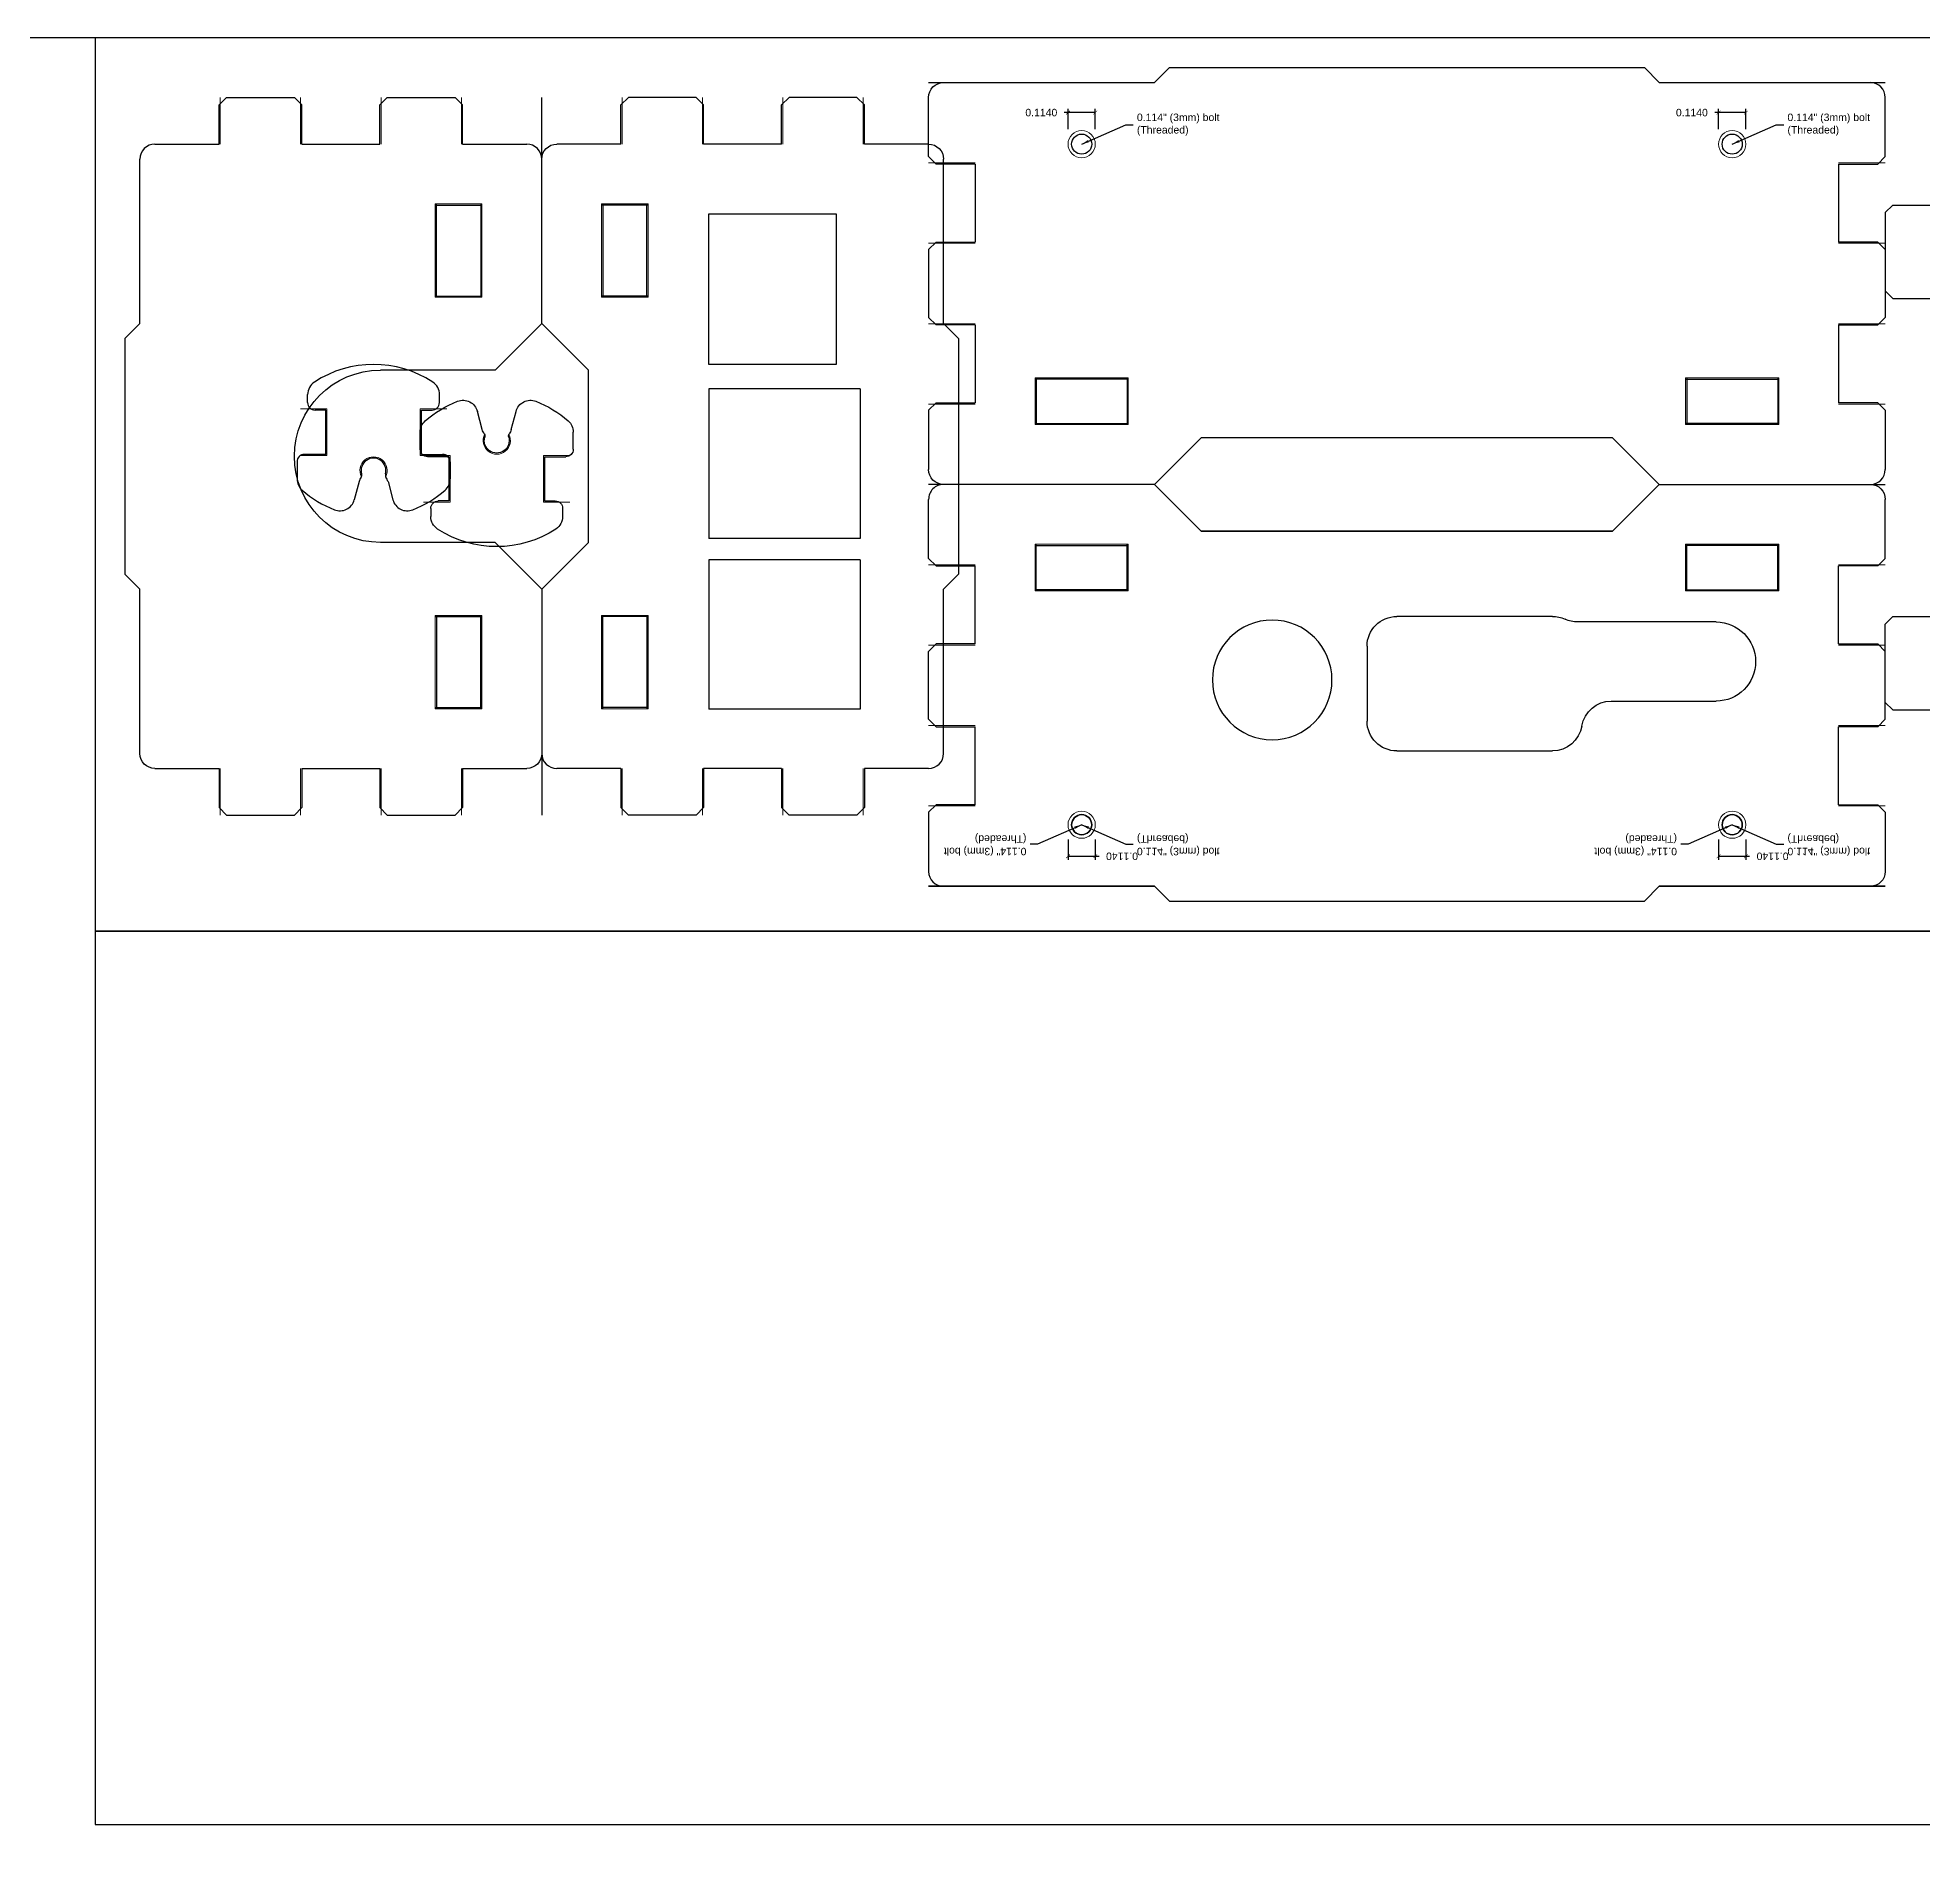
# Model space of a CAD drawing. Header units: inches. Extents: x -65 to 75, y -18 to 34.
# Drawn here: x 38.19 to 46.07, y -1.31 to 6.28 of the extents above; entities that cross this region are included whole.
import ezdxf

# ---------------------------------------------------------------- set-up
doc = ezdxf.new("R2010")
doc.units = ezdxf.units.IN
doc.header["$MEASUREMENT"] = 0
doc.layers.add('CUT', color=1, linetype='Continuous')
doc.layers.add('NOPLOT', color=40, linetype='Continuous', lineweight=5)
doc.styles.get("Standard").update_dxf_attribs({"font": 'arial.ttf'})
doc.dimstyles.get("Standard").update_dxf_attribs({"dimtxt": 0.18, "dimasz": 0.18, "dimexe": 0.18, "dimexo": 0.0625, "dimgap": 0.09, "dimtad": 0, "dimtih": 1, "dimtoh": 1, "dimdec": 4, "dimzin": 0, "dimdsep": 46, "dimtxsty": 'Standard', "dimcen": 0.09, "dimadec": 0, "dimazin": 0, "dimtfac": 1, "dimtdec": 4, "dimtofl": 0, "dimtmove": 0, "dimatfit": 3, "dimfxl": 1, "dimtolj": 1, "dimtzin": 0, "dimarcsym": 0})

# ---------------------------------------------------------------- blocks, each defined once
blk = doc.blocks.new('TabHole2')
for p, q in [((-0.195, 0.0925), (0.195, 0.0925)), ((-0.19, 0.0975), (-0.19, -0.0975)), ((0.19, 0.0975), (0.19, -0.0975)), ((0.195, -0.0925), (-0.195, -0.0925))]:
    blk.add_line(p, q)
at = {"layer": 'NOPLOT'}
for p, q in [((-0.195, 0.0975), (0.195, 0.0975)), ((-0.195, 0.0975), (-0.195, -0.0975)), ((0.195, 0.0975), (0.195, -0.0975)), ((0.195, -0.0975), (-0.195, -0.0975))]:
    blk.add_line(p, q, dxfattribs=at)
blk = doc.blocks.new('TabHole')
blk.add_blockref('TabHole2', (0, 0))
blk = doc.blocks.new('FootCurve')
for p, q in [((-1.14, 0.195), (-0.945, 0)), ((-0.945, 0), (0, 0))]:
    blk.add_line(p, q)
blk = doc.blocks.new('Serration_2')
for p, q in [((0, 1.6175), (0, 1.349)), ((0, 1.349), (0.16375, 1.349)), ((0.16375, 1.349), (0.195, 1.31775)), ((0.195, 1.31775), (0.195, 1.03425)), ((0.16375, 1.003), (0.195, 1.03425)), ((0, 1.003), (0, 0.677)), ((0, 1.003), (0.16375, 1.003)), ((0, 0.677), (0.16375, 0.677)), ((0.16375, 0.677), (0.195, 0.64575)), ((0.195, 0.64575), (0.195, 0.36225)), ((0, 0.331), (0, 0.0625)), ((0, 0.331), (0.16375, 0.331)), ((0.16375, 0.331), (0.195, 0.36225))]:
    blk.add_line(p, q)
for centre, start, end in [((-0.0625, 1.6175), 0, 90), ((-0.0625, 0.0625), 270, 0)]:
    blk.add_arc(centre, 0.0625, start, end)
at = {"layer": 'NOPLOT'}
for p, q in [((0, 1.344), (0.195, 1.344)), ((0, 1.008), (0.195, 1.008)), ((0, 0.672), (0.195, 0.672)), ((0, 0.336), (0.195, 0.336))]:
    blk.add_line(p, q, dxfattribs=at)
blk = doc.blocks.new('Back')
for p, q in [((-0.555, -0.0625), (-0.4925, 0)), ((-0.4925, 0), (0.4925, 0)), ((0.555, -0.0625), (0.4925, 0)), ((-0.555, -0.0625), (-1.2425, -0.0625)), ((1.2425, -0.0625), (0.555, -0.0625)), ((-0.36, -1.5475), (-0.36, -1.0682)), ((0.36, -1.5475), (0.36, -1.0682))]:
    blk.add_line(p, q)
for start, end in [(90, 180), (360, 90)]:
    blk.add_arc((0, -1.0682), 0.36, start, end)
at = {"xscale": -1}
for name, p in [('Serration_2', (-1.305, -1.7425)), ('TabHole', (-0.86, -1.395)), ('FootCurve', (-1.5, -1.7425))]:
    blk.add_blockref(name, p, dxfattribs=at)
for name, p in [('Serration_2', (1.305, -1.7425)), ('TabHole', (0.86, -1.395)), ('FootCurve', (1.5, -1.7425))]:
    blk.add_blockref(name, p)
blk = doc.blocks.new('Front')
for p, q in [((-0.555, -0.0625), (-1.2425, -0.0625)), ((-0.555, -0.0625), (-0.4925, 0)), ((-0.4925, 0), (0.4925, 0)), ((0.4925, 0), (0.555, -0.0625)), ((1.2425, -0.0625), (0.555, -0.0625)), ((-0.2815, -0.4114), (-0.2815, -1.0434)), ((0.3431, -0.4114), (0.3431, -1.0434)), ((0.4331, -0.4114), (0.4331, -1.0434)), ((-0.3839, -0.5119), (-0.3839, -1.0434)), ((-0.3839, -1.0434), (-1.0138, -1.0434)), ((-0.2815, -1.0434), (0.3431, -1.0434)), ((0.4331, -1.0434), (1.0577, -1.0434)), ((0.36, -1.5475), (-0.36, -1.5475))]:
    blk.add_line(p, q)
for points in [[(-0.2815, -0.4114), (0.3431, -0.4114)], [(0.4331, -0.4114), (1.0577, -0.4114), (1.0577, -1.0434)], [(-1.0138, -1.0434), (-1.0138, -0.5119), (-0.3839, -0.5119)]]:
    blk.add_lwpolyline(points)
at = {"xscale": -1}
for name, p in [('Serration_2', (-1.305, -1.7425)), ('TabHole', (-0.86, -1.395)), ('FootCurve', (-1.5, -1.7425))]:
    blk.add_blockref(name, p, dxfattribs=at)
for name, p in [('Serration_2', (1.305, -1.7425)), ('TabHole', (0.86, -1.395)), ('FootCurve', (1.5, -1.7425))]:
    blk.add_blockref(name, p)
blk = doc.blocks.new('Serration_3')
for p, q in [((0, 1.37025), (0, 1.6175)), ((-0.03125, 1.339), (0, 1.37025)), ((-0.195, 1.339), (-0.03125, 1.339)), ((-0.195, 1.339), (-0.195, 1.013)), ((-0.03125, 1.013), (-0.195, 1.013)), ((-0.03125, 1.013), (0, 0.98175)), ((0, 0.98175), (0, 0.69825)), ((-0.195, 0.667), (-0.03125, 0.667)), ((-0.195, 0.667), (-0.195, 0.341)), ((-0.03125, 0.667), (0, 0.69825)), ((-0.03125, 0.341), (-0.195, 0.341)), ((-0.03125, 0.341), (0, 0.30975)), ((0, 0.30975), (0, 0.0625))]:
    blk.add_line(p, q)
for centre, start, end in [((-0.0625, 1.6175), 0, 90), ((-0.0625, 0.0625), 270, 0)]:
    blk.add_arc(centre, 0.0625, start, end)
at = {"layer": 'NOPLOT'}
for p, q in [((-0.195, 1.344), (0, 1.344)), ((-0.195, 1.008), (0, 1.008)), ((-0.195, 0.672), (0, 0.672)), ((-0.195, 0.336), (0, 0.336))]:
    blk.add_line(p, q, dxfattribs=at)
blk = doc.blocks.new('_ArchTick')
at = {"color": 0, "linetype": 'ByBlock', "const_width": 0.15}
blk.add_lwpolyline([(-0.5, -0.5), (0.5, 0.5)], dxfattribs=at)
blk = doc.blocks.new('*D58')
at = {"layer": 'Defpoints', "color": 0, "transparency": 16777216}
for p in [(46.787, 17.3759), (46.787, 17.2441), (46.901, 17.2441)]:
    blk.add_point(p, dxfattribs=at)
at = {"layer": 'NOPLOT', "color": 0, "lineweight": -2, "transparency": 16777216}
for p, q in [((46.787, 17.3759), (46.7714, 17.3759)), ((46.787, 17.3066), (46.787, 17.3915)), ((46.901, 17.3759), (46.787, 17.3759)), ((46.901, 17.3066), (46.901, 17.3915))]:
    blk.add_line(p, q, dxfattribs=at)
at = {"layer": 'NOPLOT', "color": 0, "lineweight": -2, "transparency": 16777216, "xscale": 0.015625, "yscale": 0.015625, "zscale": 0.015625, "rotation": 180}
blk.add_blockref('_ArchTick', (46.787, 17.3759), dxfattribs=at)
at = {"layer": 'NOPLOT', "color": 0, "lineweight": -2, "transparency": 16777216, "xscale": 0.015625, "yscale": 0.015625, "zscale": 0.015625}
blk.add_blockref('_ArchTick', (46.901, 17.3759), dxfattribs=at)
at = {"layer": 'NOPLOT', "color": 0, "transparency": 16777216, "insert": (46.6753, 17.3759), "char_height": 0.03125, "attachment_point": 5}
blk.add_mtext('\\A1;0.1140', dxfattribs=at)
blk = doc.blocks.new('Baseplate')
for p, q in [((-0.5, 1.4737), (-0.4688, 1.505)), ((-0.4688, 1.505), (-0.1413, 1.505)), ((-0.1413, 1.505), (-0.11, 1.4737)), ((2.22, 1.4737), (2.2512, 1.505)), ((2.5787, 1.505), (2.2512, 1.505)), ((2.5787, 1.505), (2.61, 1.4737)), ((-0.5, 1.4737), (-0.5, 1.305)), ((-0.11, 1.4737), (-0.11, 1.305)), ((2.22, 1.4737), (2.22, 1.305)), ((2.61, 1.4737), (2.61, 1.305)), ((-0.95, 1.0237), (-0.9188, 1.055)), ((-0.9188, 1.055), (-0.75, 1.055)), ((3.0287, 1.055), (2.86, 1.055)), ((3.0287, 1.055), (3.06, 1.0237)), ((-0.95, 1.0237), (-0.95, 0.6962)), ((3.06, 1.0237), (3.06, 0.6962)), ((-0.95, 0.6962), (-0.9188, 0.665)), ((-0.9188, 0.665), (-0.75, 0.665)), ((-0.75, 0.4849), (-0.75, 0.665)), ((3.0287, 0.665), (2.86, 0.665)), ((3.06, 0.6962), (3.0287, 0.665)), ((-0.4949, 0.3599), (-0.625, 0.3599)), ((-0.4949, -0.3599), (-0.625, -0.3599)), ((-0.75, -0.665), (-0.75, -0.4849)), ((-0.95, -0.6962), (-0.9188, -0.665)), ((-0.95, -1.0237), (-0.95, -0.6962)), ((-0.9188, -0.665), (-0.75, -0.665)), ((3.0287, -0.665), (2.86, -0.665)), ((3.0287, -0.665), (3.06, -0.6962)), ((3.06, -1.0237), (3.06, -0.6962)), ((-0.9188, -1.055), (-0.95, -1.0237)), ((3.06, -1.0237), (3.0287, -1.055)), ((-0.9188, -1.055), (-0.75, -1.055)), ((3.0287, -1.055), (2.86, -1.055)), ((-0.5, -1.4737), (-0.5, -1.305)), ((-0.11, -1.4737), (-0.11, -1.305)), ((2.22, -1.4737), (2.22, -1.305)), ((2.61, -1.4737), (2.61, -1.305)), ((-0.4688, -1.505), (-0.5, -1.4737)), ((-0.1413, -1.505), (-0.11, -1.4737)), ((2.2512, -1.505), (2.22, -1.4737)), ((2.61, -1.4737), (2.5787, -1.505)), ((-0.4688, -1.505), (-0.1413, -1.505)), ((2.5787, -1.505), (2.2512, -1.505))]:
    blk.add_line(p, q)
for points in [[(-0.75, 1.055), (-0.75, 1.18), (-0.625, 1.305), (-0.5, 1.305)], [(-0.11, 1.305), (2.22, 1.305)], [(2.61, 1.305), (2.735, 1.305), (2.86, 1.18), (2.86, 1.055)], [(2.86, 0.665), (2.86, -0.665)], [(-0.5, -1.305), (-0.625, -1.305), (-0.75, -1.18), (-0.75, -1.055)], [(2.86, -1.055), (2.86, -1.18), (2.735, -1.305), (2.61, -1.305)], [(2.22, -1.305), (-0.11, -1.305)]]:
    blk.add_lwpolyline(points)
blk.add_lwpolyline([(0.9296, 0.5774), (1.5296, 0.5774, -0.414214), (1.5921, 0.5149), (1.5921, -0.0851, -0.414214), (1.5296, -0.1476), (0.9296, -0.1476, -0.414214), (0.8671, -0.0851), (0.8671, 0.5149, -0.414214)], format="xyb", close=True)
for centre, radius, start, end in [((-0.625, 0.4849), 0.125, 180, 270), ((-0.4949, 0), 0.3599, 270, 90), ((-0.625, -0.4849), 0.125, 90, 180)]:
    blk.add_arc(centre, radius, start, end)
blk = doc.blocks.new('Latch')
for p, q in [((-0.2756, 0.0262), (-0.2756, 0.06)), ((0.2756, 0.0262), (0.2756, 0.06)), ((-0.2, -0.005), (-0.2444, -0.005)), ((-0.2, -0.19), (-0.2, -0.005)), ((0.2, -0.19), (0.2, -0.005)), ((0.2, -0.005), (0.2444, -0.005)), ((-0.32, -0.2213), (-0.32, -0.2929)), ((-0.2, -0.19), (-0.2888, -0.19)), ((0.2, -0.19), (0.2888, -0.19)), ((0.32, -0.2213), (0.32, -0.2929)), ((-0.0604, -0.3038), (-0.0807, -0.3798)), ((0.0604, -0.3038), (0.0807, -0.3798))]:
    blk.add_line(p, q)
for centre, radius, start, end in [((0, -0.2667), 0.4525, 56.87453, 123.12547), ((-0.2131, 0.06), 0.0625, 123.12547, 180), ((0.2131, 0.06), 0.0625, 0, 56.87453), ((-0.2444, 0.0262), 0.0312, 180, 270), ((0.2444, 0.0262), 0.0312, 270, 0), ((-0.2888, -0.2213), 0.0312, 90, 180), ((0, -0.2575), 0.052, 343.67624, 196.32376), ((0.2888, -0.2213), 0.0312, 0, 90), ((-0.2575, -0.2929), 0.0625, 180, 228.68057), ((0, -0.32), 0.0625, 146.1714, 165), ((-0.0649, -0.2765), 0.0156, 326.1714, 16.32376), ((0.0649, -0.2765), 0.0156, 163.67624, 213.8286), ((0, -0.32), 0.0625, 15, 33.8286), ((0.2575, -0.2929), 0.0625, 311.31943, 0), ((0, 0), 0.4525, 228.68057, 248.79141), ((-0.1411, -0.3636), 0.0625, 248.79141, 345), ((0.1411, -0.3636), 0.0625, 195, 291.20859), ((0, 0), 0.4525, 291.20859, 311.31943)]:
    blk.add_arc(centre, radius, start, end)
at = {"layer": 'NOPLOT'}
for p, q in [((-0.195, 0), (-0.3057, 0)), ((-0.195, -0.195), (-0.195, 0)), ((0.195, -0.195), (0.195, 0)), ((0.195, 0), (0.3057, 0)), ((-0.195, -0.195), (-0.3057, -0.195)), ((0.3057, -0.195), (0.195, -0.195))]:
    blk.add_line(p, q, dxfattribs=at)
blk.add_arc((0, -0.2575), 0.057, 332.87071, 207.12929, dxfattribs=at)
blk = doc.blocks.new('Threaded3mmBolt')
blk.add_circle((0, 0), 0.042)
at = {"layer": 'NOPLOT'}
blk.add_circle((0, 0), 0.057, dxfattribs=at)
at = {"layer": 'NOPLOT', "insert": (0.23093, 0.08137), "char_height": 0.03125, "attachment_point": 4}
blk.add_mtext('\\A1;0.114" (3mm) bolt^J(Threaded)', dxfattribs=at)
at = {"layer": 'NOPLOT'}
dim = blk.add_linear_dim(base=(-0.057, 0.13184), p1=(0.057, 0), p2=(-0.057, 0), dimstyle='Standard', override={"dimtxt": 0.03125, "dimasz": 0.015625, "dimexe": 0.015625, "dimgap": 0.03125, "dimblk1": 'ArchTick', "dimblk2": 'ArchTick', "dimsah": 1}, dxfattribs=at)
dim.commit()
dim.dimension.update_dxf_attribs({"geometry": '*D58', "text_midpoint": (-0.16869, 0.13184), "insert": (-46.84401, -17.24406)})
at = {"layer": 'NOPLOT', "annotation_type": 0, "has_hookline": 1, "hookline_direction": 0, "text_width": 0.34334}
blk.add_leader([(0, 0), (0.18406, 0.08137), (0.21531, 0.08137)], dimstyle='Standard', override={"dimasz": 0.03125, "dimgap": 0.015625}, dxfattribs=at)
blk = doc.blocks.new('OtherSide')
for p, q in [((-2, -0.0625), (-1.055, -0.0625)), ((-0.9925, 0), (-1.055, -0.0625)), ((-0.9925, 0), (0.9925, 0)), ((0.9925, 0), (1.055, -0.0625)), ((1.055, -0.0625), (2, -0.0625)), ((0.86, -1.5475), (-0.86, -1.5475))]:
    blk.add_line(p, q)
at = {"xscale": -1}
for name, p in [('Serration_3', (-2, -1.7425)), ('TabHole', (-1.36, -1.395)), ('FootCurve', (-2, -1.7425))]:
    blk.add_blockref(name, p, dxfattribs=at)
for name, p in [('Serration_3', (2, -1.7425)), ('TabHole', (1.36, -1.395)), ('FootCurve', (2, -1.7425))]:
    blk.add_blockref(name, p)
at = {"layer": 'CUT'}
for p in [(-1.36, -0.32), (1.36, -0.32)]:
    blk.add_blockref('Threaded3mmBolt', p, dxfattribs=at)
blk = doc.blocks.new('Side')
for p, q in [((-0.9925, 0), (0.9925, 0)), ((0.9925, 0), (1.055, -0.0625)), ((-1.055, -0.0625), (-2, -0.0625)), ((-1.055, -0.0625), (-0.9925, 0)), ((2, -0.0625), (1.055, -0.0625)), ((-0.042, -0.6283), (0.608, -0.6283)), ((-0.167, -1.0658), (-0.167, -0.7533)), ((0.8545, -0.8367), (1.2924, -0.8367)), ((1.2924, -1.1674), (0.7137, -1.1674)), ((0.608, -1.1908), (-0.042, -1.1908))]:
    blk.add_line(p, q)
blk.add_lwpolyline([(-0.86, -1.5475), (0.86, -1.5475)])
blk.add_circle((-0.5634, -0.9253), 0.25)
for centre, radius, start, end in [((-0.042, -0.7533), 0.125, 90, 180), ((0.608, -0.7533), 0.125, 9.5893, 90), ((0.8545, -0.7117), 0.125, 189.5893, 270), ((1.2924, -1.002), 0.1654, 270, 90), ((-0.042, -1.0658), 0.125, 180, 270), ((0.608, -1.0658), 0.125, 270, 295.00783), ((0.7137, -1.2924), 0.125, 90, 115.00783)]:
    blk.add_arc(centre, radius, start, end)
at = {"xscale": -1}
for name, p in [('Serration_3', (-2, -1.7425)), ('TabHole', (-1.36, -1.395)), ('FootCurve', (-2, -1.7425))]:
    blk.add_blockref(name, p, dxfattribs=at)
for name, p in [('Serration_3', (2, -1.7425)), ('TabHole', (1.36, -1.395)), ('FootCurve', (2, -1.7425))]:
    blk.add_blockref(name, p)
at = {"layer": 'CUT', "xscale": -1}
for p in [(-1.36, -0.32), (1.36, -0.32)]:
    blk.add_blockref('Threaded3mmBolt', p, dxfattribs=at)

msp = doc.modelspace()

# ---------------------------------------------------------------- linework, layer by layer
msp.add_lwpolyline([(29.6649, -5.7184), (53.6649, -5.7184), (53.6649, 6.2816), (29.6649, 6.2816)], close=True)
at = {"layer": 'CUT'}
for points in [[(38.4349, 6.2816), (38.4349, 2.5466), (53.6649, 2.5466), (53.6649, 6.2816)], [(38.4349, 2.5466), (38.4349, -1.1884), (53.6649, -1.1884), (53.6649, 2.5466)]]:
    msp.add_lwpolyline(points, close=True, dxfattribs=at)

# ---------------------------------------------------------------- block references
for name, p in [('OtherSide', (43.9199, 6.1566)), ('Baseplate', (46.8699, 4.5266)), ('Latch', (39.5992, 4.7298))]:
    msp.add_blockref(name, p, dxfattribs=at)
at = {"layer": 'CUT', "xscale": -1}
for name, p, rotation in [('Back', (38.5599, 4.5316), 90), ('Latch', (40.1142, 4.3398), 180), ('Side', (43.9199, 2.6716), 180), ('OtherSide', (43.9199, 2.6716), 180)]:
    msp.add_blockref(name, p, dxfattribs=dict(at, rotation=rotation))
at = {"layer": 'CUT', "rotation": 270}
msp.add_blockref('Front', (42.0449, 4.5316), dxfattribs=at)

doc.saveas('drawing.dxf')
